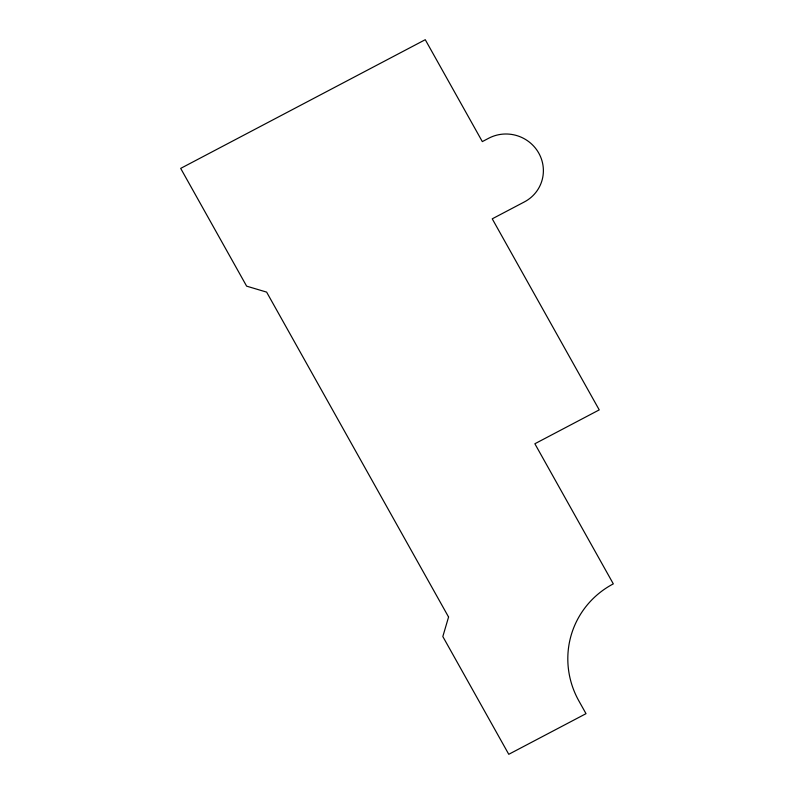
<?xml version="1.0" encoding="UTF-8"?>
<svg xmlns="http://www.w3.org/2000/svg" width="794" height="794" viewBox="0 0 794 794"><rect width="100%" height="100%" fill="white"/><g stroke="black" fill="none" stroke-linecap="round" stroke-linejoin="round"><path stroke-width="1.19" d="M448.57 617.027L442.824 636.54L508.765 754.3L586.012 713.667L578.876 700.923A88.581 86.268 20.4 0 1 613.315 583.868L534.868 443.757L599.232 409.893L492.24 218.826L524.427 201.894A36.911 35.948 20.4 0 0 538.779 153.123A36.911 35.948 20.4 0 0 488.767 138.216L482.325 141.6L425.266 39.7L180.685 168.388L246.626 286.148L266.625 292.113L448.57 617.027"/></g></svg>
